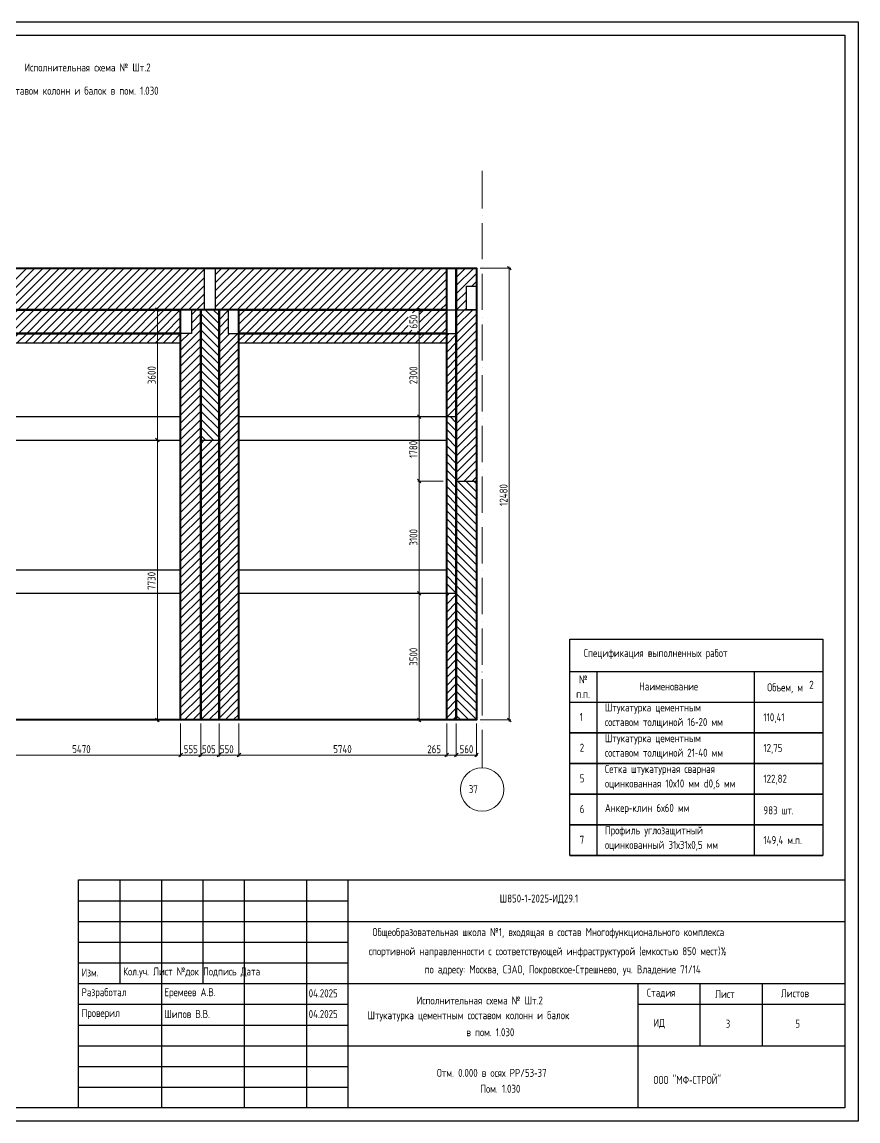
# Model space of a CAD drawing. Header units: millimetres. Extents: x 0 to 129, y 0 to 17.
# Drawn here: x 63.39 to 75.93, y 0.09 to 16.57 of the extents above; entities that cross this region are included whole.
import ezdxf

# ---------------------------------------------------------------- set-up
doc = ezdxf.new("R2010")
doc.units = ezdxf.units.MM
doc.layers.add('PDF _0', color=7, linetype='Continuous')
doc.layers.add('PDF _Текст', color=7, linetype='Continuous')
doc.layers.add('PDF _Оси-1', color=7, linetype='Continuous', true_color=0xaaaaaa)
doc.layers.add('PDF _Оси-3', color=7, linetype='Continuous', true_color=0x989898)
doc.styles.get("Standard").update_dxf_attribs({"font": 'ГОСТ тип А.ttf'})

msp = doc.modelspace()

# ---------------------------------------------------------------- linework, layer by layer
at = {"layer": 'PDF _0', "lineweight": 25}
for points in [[(52.632, 16.567), (75.929, 16.567), (75.929, 0.094), (52.632, 0.094)], [(53.417, 16.371), (75.732, 16.371), (75.732, 0.291), (53.417, 0.291)], [(66.129, 12.877), (66.292, 12.877), (66.292, 12.253), (66.129, 12.253)], [(75.403, 4.073), (71.607, 4.073), (71.607, 7.314), (75.403, 7.314)], [(75.403, 5.914), (71.607, 5.914)], [(75.403, 5.453), (71.607, 5.453)], [(75.403, 4.993), (71.607, 4.993)], [(75.403, 4.533), (71.607, 4.533)], [(64.241, 3.707), (75.732, 3.707), (75.732, 0.291), (64.241, 0.291)]]:
    msp.add_lwpolyline(points, close=True, dxfattribs=at)
at = {"layer": 'PDF _0', "lineweight": 40}
for points in [[(55.496, 6.105), (55.353, 6.105), (55.047, 6.105), (55.047, 12.877), (70.208, 12.877), (70.208, 6.105), (69.904, 6.105), (69.761, 6.105), (69.761, 12.877)], [(69.761, 6.105), (66.646, 6.105), (66.646, 12.253), (69.761, 12.253), (55.496, 12.253), (58.035, 12.253), (58.035, 6.105), (58.355, 6.105), (58.632, 6.105), (58.949, 6.105)], [(65.772, 6.105), (62.804, 6.105), (62.804, 12.253), (62.804, 6.105), (62.498, 6.105), (62.216, 6.105), (61.906, 6.105), (61.906, 12.253), (58.949, 12.253), (58.949, 6.105), (61.906, 6.105)], [(66.646, 6.105), (66.348, 6.105), (66.074, 6.105), (65.772, 6.105), (65.772, 12.253), (62.804, 12.253)], [(62.804, 11.9), (65.772, 11.9)], [(66.646, 11.9), (69.761, 11.9)]]:
    msp.add_lwpolyline(points, dxfattribs=at)
at = {"layer": 'PDF _0', "color": 3, "lineweight": 30}
for points in [[(61.906, 10.951), (62.216, 11.261), (62.498, 11.543), (62.804, 11.849), (62.855, 11.9), (63.208, 12.253), (63.832, 12.877)], [(62.804, 12.215), (62.843, 12.253), (63.467, 12.877)], [(62.804, 12.093), (62.964, 12.253), (63.588, 12.877)], [(62.804, 11.971), (63.086, 12.253), (63.71, 12.877)], [(62.836, 11.759), (62.977, 11.9), (63.33, 12.253), (63.954, 12.877)], [(62.958, 11.759), (63.099, 11.9), (63.452, 12.253), (64.076, 12.877)], [(63.08, 11.759), (63.221, 11.9), (63.574, 12.253), (64.198, 12.877)], [(63.202, 11.759), (63.343, 11.9), (63.695, 12.253), (64.319, 12.877)], [(63.323, 11.759), (63.464, 11.9), (63.817, 12.253), (64.441, 12.877)], [(63.445, 11.759), (63.586, 11.9), (63.939, 12.253), (64.563, 12.877)], [(63.567, 11.759), (63.708, 11.9), (64.061, 12.253), (64.685, 12.877)], [(63.689, 11.759), (63.83, 11.9), (64.183, 12.253), (64.807, 12.877)], [(63.811, 11.759), (63.952, 11.9), (64.304, 12.253), (64.928, 12.877)], [(63.932, 11.759), (64.074, 11.9), (64.426, 12.253), (65.05, 12.877)], [(64.054, 11.759), (64.195, 11.9), (64.548, 12.253), (65.172, 12.877)], [(64.176, 11.759), (64.317, 11.9), (64.67, 12.253), (65.294, 12.877)], [(64.298, 11.759), (64.439, 11.9), (64.792, 12.253), (65.416, 12.877)], [(64.42, 11.759), (64.561, 11.9), (64.914, 12.253), (65.538, 12.877)], [(64.542, 11.759), (64.683, 11.9), (65.035, 12.253), (65.659, 12.877)], [(64.663, 11.759), (64.804, 11.9), (65.157, 12.253), (65.781, 12.877)], [(64.785, 11.759), (64.926, 11.9), (65.279, 12.253), (65.903, 12.877)], [(64.907, 11.759), (65.048, 11.9), (65.401, 12.253), (66.025, 12.877)], [(65.029, 11.759), (65.17, 11.9), (65.523, 12.253), (66.129, 12.86)], [(66.292, 12.779), (66.39, 12.877)], [(66.292, 12.657), (66.512, 12.877)], [(66.292, 12.535), (66.634, 12.877)], [(66.292, 12.413), (66.756, 12.877)], [(66.292, 12.291), (66.878, 12.877)], [(66.348, 12.225), (66.375, 12.253), (66.999, 12.877)], [(66.348, 11.494), (66.646, 11.793), (66.754, 11.9), (67.106, 12.253), (67.73, 12.877)], [(66.497, 12.253), (67.121, 12.877)], [(66.619, 12.253), (67.243, 12.877)], [(66.646, 12.158), (66.741, 12.253), (67.365, 12.877)], [(66.646, 12.036), (66.863, 12.253), (67.487, 12.877)], [(66.646, 11.915), (66.984, 12.253), (67.608, 12.877)], [(66.734, 11.759), (66.875, 11.9), (67.228, 12.253), (67.852, 12.877)], [(66.856, 11.759), (66.997, 11.9), (67.35, 12.253), (67.974, 12.877)], [(66.978, 11.759), (67.119, 11.9), (67.472, 12.253), (68.096, 12.877)], [(67.1, 11.759), (67.241, 11.9), (67.594, 12.253), (68.218, 12.877)], [(67.222, 11.759), (67.363, 11.9), (67.715, 12.253), (68.339, 12.877)], [(67.343, 11.759), (67.484, 11.9), (67.837, 12.253), (68.461, 12.877)], [(67.465, 11.759), (67.606, 11.9), (67.959, 12.253), (68.583, 12.877)], [(67.587, 11.759), (67.728, 11.9), (68.081, 12.253), (68.705, 12.877)], [(67.709, 11.759), (67.85, 11.9), (68.203, 12.253), (68.827, 12.877)], [(67.831, 11.759), (67.972, 11.9), (68.324, 12.253), (68.948, 12.877)], [(67.952, 11.759), (68.094, 11.9), (68.446, 12.253), (69.07, 12.877)], [(68.074, 11.759), (68.215, 11.9), (68.568, 12.253), (69.192, 12.877)], [(68.196, 11.759), (68.337, 11.9), (68.69, 12.253), (69.314, 12.877)], [(68.318, 11.759), (68.459, 11.9), (68.812, 12.253), (69.436, 12.877)], [(68.44, 11.759), (68.581, 11.9), (68.934, 12.253), (69.558, 12.877)], [(68.562, 11.759), (68.703, 11.9), (69.055, 12.253), (69.679, 12.877)], [(69.904, 12.858), (69.923, 12.877)], [(69.904, 12.737), (70.045, 12.877)], [(69.904, 12.615), (70.167, 12.877)], [(65.151, 11.759), (65.292, 11.9), (65.644, 12.253), (66.129, 12.738)], [(68.683, 11.759), (68.824, 11.9), (69.177, 12.253), (69.761, 12.836)], [(69.251, 12.205), (69.299, 12.253), (69.761, 12.715)], [(69.904, 12.493), (70.208, 12.797)], [(65.272, 11.759), (65.414, 11.9), (65.766, 12.253), (66.129, 12.616)], [(69.349, 12.181), (69.421, 12.253), (69.761, 12.593)], [(69.904, 12.371), (70.056, 12.523)], [(70.139, 12.606), (70.208, 12.675)], [(65.888, 12.253), (66.129, 12.494)], [(65.933, 12.176), (66.01, 12.253), (66.129, 12.372)], [(69.349, 12.06), (69.543, 12.253), (69.761, 12.471)], [(69.904, 12.249), (69.908, 12.253), (70.056, 12.401)], [(65.933, 12.054), (66.074, 12.195)], [(66.348, 12.103), (66.487, 12.243)], [(69.171, 11.759), (69.312, 11.9), (69.664, 12.253), (69.761, 12.349)], [(69.292, 11.759), (69.434, 11.9), (69.761, 12.227)], [(69.904, 12.127), (70.03, 12.253), (70.056, 12.279)], [(69.904, 12.006), (70.152, 12.253)], [(65.394, 11.759), (65.535, 11.9), (65.772, 12.137)], [(65.933, 11.932), (66.074, 12.073)], [(66.348, 11.982), (66.487, 12.121)], [(68.805, 11.759), (68.946, 11.9), (69.186, 12.14)], [(69.414, 11.759), (69.555, 11.9), (69.761, 12.105)], [(69.761, 11.74), (69.904, 11.884), (70.208, 12.188)], [(69.761, 11.618), (69.904, 11.762), (70.208, 12.066)], [(65.516, 11.759), (65.657, 11.9), (65.772, 12.016)], [(65.638, 11.759), (65.772, 11.894), (65.779, 11.9)], [(65.76, 11.759), (65.772, 11.772), (65.901, 11.9)], [(65.772, 11.65), (66.074, 11.951)], [(66.348, 11.86), (66.487, 11.999)], [(66.348, 11.738), (66.51, 11.9)], [(66.348, 11.616), (66.632, 11.9)], [(68.927, 11.759), (69.068, 11.9), (69.186, 12.019)], [(69.049, 11.759), (69.19, 11.9), (69.238, 11.948)], [(69.536, 11.759), (69.677, 11.9), (69.761, 11.984)], [(69.658, 11.759), (69.761, 11.862), (69.799, 11.9)], [(69.761, 11.496), (69.904, 11.64), (70.208, 11.944)], [(65.772, 11.528), (66.074, 11.829)], [(65.772, 11.406), (66.074, 11.708)], [(69.761, 11.375), (69.904, 11.518), (70.208, 11.822)], [(69.761, 11.253), (69.904, 11.397), (70.208, 11.7)], [(65.772, 11.285), (66.074, 11.586)], [(66.348, 11.372), (66.646, 11.671)], [(66.348, 11.251), (66.646, 11.549)], [(69.761, 11.131), (69.904, 11.275), (70.208, 11.579)], [(65.772, 11.163), (66.074, 11.464)], [(66.348, 11.129), (66.646, 11.427)], [(69.761, 11.009), (69.904, 11.153), (70.208, 11.457)], [(65.772, 11.041), (66.074, 11.342)], [(65.772, 10.919), (66.074, 11.22)], [(66.348, 11.007), (66.646, 11.305)], [(69.761, 10.887), (69.904, 11.031), (70.208, 11.335)], [(69.761, 10.765), (69.904, 10.909), (70.208, 11.213)], [(65.772, 10.797), (66.074, 11.098)], [(66.348, 10.885), (66.646, 11.184)], [(66.348, 10.763), (66.646, 11.062)], [(69.769, 10.652), (69.904, 10.787), (70.208, 11.091)], [(65.772, 10.676), (66.074, 10.977)], [(66.348, 10.642), (66.646, 10.94)], [(69.891, 10.652), (69.904, 10.666), (70.208, 10.969)], [(65.772, 10.554), (66.074, 10.855)], [(65.772, 10.432), (66.074, 10.733)], [(66.348, 10.52), (66.646, 10.818)], [(69.904, 10.544), (70.208, 10.848)], [(69.904, 10.422), (70.208, 10.726)], [(65.772, 10.31), (66.074, 10.611)], [(65.772, 9.701), (66.074, 10.002), (66.348, 10.276), (66.646, 10.575)], [(66.348, 10.398), (66.646, 10.696)], [(69.904, 10.3), (70.208, 10.604)], [(65.772, 10.188), (66.074, 10.489)], [(65.772, 9.579), (66.074, 9.88), (66.348, 10.154), (66.646, 10.453)], [(69.904, 10.178), (70.208, 10.482)], [(65.772, 10.066), (66.074, 10.368)], [(65.772, 9.457), (66.074, 9.758), (66.348, 10.032), (66.646, 10.331)], [(65.772, 9.945), (66.074, 10.246), (66.127, 10.3)], [(65.772, 9.823), (66.074, 10.124), (66.249, 10.3)], [(69.904, 10.057), (70.208, 10.36)], [(69.904, 9.935), (70.208, 10.239)], [(65.772, 9.336), (66.074, 9.637), (66.348, 9.911), (66.646, 10.209)], [(65.772, 9.214), (66.074, 9.515), (66.348, 9.789), (66.646, 10.087)], [(69.904, 9.813), (70.208, 10.117)], [(65.772, 9.092), (66.074, 9.393), (66.348, 9.667), (66.646, 9.965)], [(69.904, 9.691), (70.208, 9.995)], [(65.772, 8.97), (66.074, 9.271), (66.348, 9.545), (66.646, 9.844)], [(65.772, 8.848), (66.074, 9.149), (66.348, 9.423), (66.646, 9.722)], [(70.022, 9.686), (70.208, 9.873)], [(70.143, 9.686), (70.208, 9.751)], [(65.772, 8.726), (66.074, 9.028), (66.348, 9.302), (66.646, 9.6)], [(65.772, 8.605), (66.074, 8.906), (66.348, 9.18), (66.646, 9.478)], [(65.772, 8.483), (66.074, 8.784), (66.348, 9.058), (66.646, 9.356)], [(65.772, 8.361), (66.074, 8.662), (66.348, 8.936), (66.646, 9.235)], [(65.772, 8.239), (66.074, 8.54), (66.348, 8.814), (66.646, 9.113)], [(65.772, 8.117), (66.074, 8.418), (66.348, 8.692), (66.646, 8.991)], [(65.772, 7.996), (66.074, 8.297), (66.348, 8.571), (66.646, 8.869)], [(65.772, 7.874), (66.074, 8.175), (66.348, 8.449), (66.646, 8.747)], [(65.772, 7.752), (66.074, 8.053), (66.348, 8.327), (66.646, 8.625)], [(65.772, 7.63), (66.074, 7.931), (66.348, 8.205), (66.646, 8.504)], [(65.772, 7.508), (66.074, 7.809), (66.348, 8.083), (66.646, 8.382)], [(65.772, 7.386), (66.074, 7.688), (66.348, 7.962), (66.646, 8.26)], [(65.772, 7.265), (66.074, 7.566), (66.348, 7.84), (66.646, 8.138)], [(65.772, 7.143), (66.074, 7.444), (66.348, 7.718), (66.646, 8.016)], [(69.761, 7.964), (69.801, 8.004)], [(69.761, 7.842), (69.904, 7.986)], [(65.772, 7.021), (66.074, 7.322), (66.348, 7.596), (66.646, 7.895)], [(65.772, 6.899), (66.074, 7.2), (66.348, 7.474), (66.646, 7.773)], [(69.761, 7.72), (69.904, 7.864)], [(69.761, 7.598), (69.904, 7.742)], [(65.772, 6.777), (66.074, 7.078), (66.348, 7.352), (66.646, 7.651)], [(69.761, 7.476), (69.904, 7.62)], [(65.772, 6.656), (66.074, 6.957), (66.348, 7.231), (66.646, 7.529)], [(69.761, 7.355), (69.904, 7.498)], [(65.772, 6.534), (66.074, 6.835), (66.348, 7.109), (66.646, 7.407)], [(65.772, 6.412), (66.074, 6.713), (66.348, 6.987), (66.646, 7.285)], [(69.761, 7.233), (69.904, 7.377)], [(69.761, 7.111), (69.904, 7.255)], [(65.772, 6.29), (66.074, 6.591), (66.348, 6.865), (66.646, 7.164)], [(69.761, 6.989), (69.904, 7.133)], [(65.772, 6.168), (66.074, 6.469), (66.348, 6.743), (66.646, 7.042)], [(65.831, 6.105), (66.074, 6.348), (66.348, 6.622), (66.646, 6.92)], [(69.761, 6.867), (69.904, 7.011)], [(65.953, 6.105), (66.074, 6.226), (66.348, 6.5), (66.646, 6.798)], [(69.761, 6.745), (69.904, 6.889)], [(69.761, 6.624), (69.904, 6.767)], [(66.075, 6.105), (66.348, 6.378), (66.646, 6.676)], [(69.761, 6.502), (69.904, 6.646)], [(66.197, 6.105), (66.348, 6.256), (66.646, 6.555)], [(66.319, 6.105), (66.348, 6.134), (66.646, 6.433)], [(69.761, 6.38), (69.904, 6.524)], [(66.44, 6.105), (66.646, 6.311)], [(69.761, 6.258), (69.904, 6.402)], [(69.761, 6.136), (69.904, 6.28)], [(66.562, 6.105), (66.646, 6.189)], [(69.851, 6.105), (69.904, 6.158)]]:
    msp.add_lwpolyline(points, dxfattribs=at)
at = {"layer": 'PDF _0', "lineweight": 25}
for points in [[(66.074, 12.877), (66.348, 12.877)], [(69.761, 12.253), (70.208, 12.253), (70.056, 12.253), (70.056, 12.606), (70.208, 12.606)], [(65.772, 12.253), (65.933, 12.253), (65.933, 11.9), (65.772, 11.9)], [(66.646, 12.253), (66.487, 12.253), (66.487, 11.9), (66.646, 11.9)], [(69.761, 11.9), (69.904, 11.9)], [(62.804, 10.652), (65.772, 10.652)], [(66.646, 10.652), (69.761, 10.652), (69.904, 10.652)], [(62.804, 10.3), (65.772, 10.3)], [(66.074, 10.3), (66.348, 10.3)], [(66.646, 10.3), (69.761, 10.3)], [(69.904, 9.686), (70.208, 9.686)], [(62.804, 8.357), (65.772, 8.357)], [(66.646, 8.357), (69.761, 8.357)], [(62.216, 8.004), (62.804, 8.004), (65.772, 8.004)], [(66.646, 8.004), (69.761, 8.004), (69.904, 8.004)], [(71.607, 6.834), (75.403, 6.834)], [(72.01, 6.834), (72.01, 4.073)], [(74.372, 6.834), (74.372, 4.073)], [(71.607, 6.374), (75.403, 6.374)], [(71.607, 4.073), (75.403, 4.073)], [(64.862, 3.707), (64.862, 2.154)], [(65.483, 3.707), (65.483, 0.291)], [(66.104, 3.707), (66.104, 2.154)], [(66.725, 3.707), (66.725, 0.291)], [(67.657, 3.707), (67.657, 0.291)], [(68.278, 3.707), (68.278, 0.291)], [(64.241, 3.396), (68.278, 3.396)], [(64.241, 3.086), (75.732, 3.086)], [(64.241, 2.775), (68.278, 2.775)], [(64.241, 2.465), (68.278, 2.465)], [(64.241, 2.154), (75.732, 2.154)], [(72.627, 2.154), (72.627, 0.291)], [(73.558, 2.154), (73.558, 1.222)], [(74.49, 2.154), (74.49, 1.222)], [(64.241, 1.844), (68.278, 1.844)], [(72.627, 1.844), (75.732, 1.844)], [(64.241, 1.533), (68.278, 1.533)], [(64.241, 1.222), (75.732, 1.222)], [(64.241, 0.912), (68.278, 0.912)], [(64.241, 0.601), (68.278, 0.601)]]:
    msp.add_lwpolyline(points, dxfattribs=at)
at = {"layer": 'PDF _0', "color": 1, "lineweight": 100}
for points in [[(69.904, 12.877), (69.904, 6.105)], [(62.804, 12.253), (65.772, 12.253)], [(66.074, 12.253), (66.074, 6.105)], [(66.348, 12.253), (66.348, 6.105)], [(66.646, 12.253), (69.761, 12.253)], [(62.804, 11.9), (65.772, 11.9)], [(66.646, 11.9), (69.761, 11.9)]]:
    msp.add_lwpolyline(points, dxfattribs=at)
at = {"layer": 'PDF _0', "lineweight": 13}
for points in [[(70.262, 12.877), (70.722, 12.877)], [(70.727, 12.85), (70.673, 12.904)], [(70.7, 12.899), (70.7, 6.084)], [(65.451, 12.226), (65.397, 12.28)], [(65.718, 12.253), (65.402, 12.253)], [(65.424, 12.275), (65.424, 10.278)], [(69.376, 12.226), (69.322, 12.28)], [(69.706, 12.253), (69.328, 12.253)], [(69.349, 12.275), (69.349, 11.879)], [(69.349, 11.922), (69.349, 10.631)], [(69.349, 10.674), (69.349, 9.665)], [(65.424, 10.321), (65.424, 6.084)], [(69.349, 9.708), (69.349, 7.983)], [(69.349, 8.026), (69.349, 6.084)], [(65.397, 6.132), (65.451, 6.078)], [(65.718, 6.105), (65.402, 6.105)], [(69.322, 6.132), (69.376, 6.078)], [(69.706, 6.105), (69.328, 6.105)], [(70.262, 6.105), (70.722, 6.105)], [(70.673, 6.132), (70.727, 6.078)], [(70.208, 6.051), (70.208, 5.559)], [(70.181, 5.553), (70.235, 5.608)], [(62.783, 5.58), (65.794, 5.58)], [(65.751, 5.58), (66.095, 5.58)], [(66.052, 5.58), (66.369, 5.58)], [(66.326, 5.58), (66.668, 5.58)], [(66.624, 5.58), (69.782, 5.58)], [(69.761, 5.58), (69.442, 5.58)], [(69.739, 5.58), (69.904, 5.58)], [(69.883, 5.58), (70.23, 5.58)]]:
    msp.add_lwpolyline(points, dxfattribs=at)
at = {"layer": 'PDF _0', "color": 5, "lineweight": 30}
for points in [[(66.348, 11.923), (66.074, 12.197)], [(66.348, 12.045), (66.14, 12.253)], [(66.348, 12.167), (66.262, 12.253)], [(66.348, 11.802), (66.074, 12.076)], [(66.348, 11.68), (66.074, 11.954)], [(66.348, 11.558), (66.074, 11.832)], [(66.348, 11.436), (66.074, 11.71)], [(66.348, 11.314), (66.074, 11.588)], [(66.348, 11.193), (66.074, 11.467)], [(66.348, 11.071), (66.074, 11.345)], [(66.348, 10.949), (66.074, 11.223)], [(66.348, 10.827), (66.074, 11.101)], [(66.348, 10.705), (66.074, 10.979)], [(66.348, 10.583), (66.074, 10.857)], [(66.348, 10.462), (66.074, 10.736)], [(66.348, 10.34), (66.074, 10.614)], [(69.904, 10.438), (69.761, 10.581)], [(69.904, 10.559), (69.812, 10.652)], [(66.266, 10.3), (66.074, 10.492)], [(69.904, 10.316), (69.761, 10.46)], [(66.144, 10.3), (66.074, 10.37)], [(69.904, 10.194), (69.761, 10.338)], [(69.904, 10.072), (69.761, 10.216)], [(69.904, 9.95), (69.761, 10.094)], [(69.904, 9.828), (69.761, 9.972)], [(69.904, 9.707), (69.761, 9.85)], [(70.208, 9.281), (69.904, 9.585), (69.761, 9.729)], [(70.208, 9.159), (69.904, 9.463), (69.761, 9.607)], [(70.208, 9.403), (69.925, 9.686)], [(70.208, 9.525), (70.046, 9.686)], [(70.208, 9.646), (70.168, 9.686)], [(70.208, 9.037), (69.904, 9.341), (69.761, 9.485)], [(70.208, 8.916), (69.904, 9.219), (69.761, 9.363)], [(70.208, 8.794), (69.904, 9.098), (69.761, 9.241)], [(70.208, 8.672), (69.904, 8.976), (69.761, 9.12)], [(70.208, 8.55), (69.904, 8.854), (69.761, 8.998)], [(70.208, 8.428), (69.904, 8.732), (69.761, 8.876)], [(70.208, 8.306), (69.904, 8.61), (69.761, 8.754)], [(70.208, 8.185), (69.904, 8.488), (69.761, 8.632)], [(70.208, 8.063), (69.904, 8.367), (69.761, 8.51)], [(70.208, 7.941), (69.904, 8.245), (69.761, 8.389)], [(70.208, 7.819), (69.904, 8.123), (69.761, 8.267)], [(69.901, 8.004), (69.761, 8.145)], [(69.779, 8.004), (69.761, 8.023)], [(70.208, 7.697), (69.904, 8.001)], [(70.208, 7.576), (69.904, 7.879)], [(70.208, 7.454), (69.904, 7.758)], [(70.208, 7.332), (69.904, 7.636)], [(70.208, 7.21), (69.904, 7.514)], [(70.208, 7.088), (69.904, 7.392)], [(70.208, 6.966), (69.904, 7.27)], [(70.208, 6.845), (69.904, 7.148)], [(70.208, 6.723), (69.904, 7.027)], [(70.208, 6.601), (69.904, 6.905)], [(70.208, 6.479), (69.904, 6.783)], [(70.208, 6.357), (69.904, 6.661)], [(70.208, 6.236), (69.904, 6.539)], [(70.208, 6.114), (69.904, 6.418)], [(70.095, 6.105), (69.904, 6.296)], [(69.973, 6.105), (69.904, 6.174)]]:
    msp.add_lwpolyline(points, dxfattribs=at)
at = {"layer": 'PDF _0', "lineweight": 30}
for points in [[(62.804, 11.759), (65.772, 11.759), (65.772, 11.9), (62.804, 11.9)], [(66.646, 11.759), (69.761, 11.759), (69.761, 11.9), (66.646, 11.9)]]:
    msp.add_lwpolyline(points, close=True, dxfattribs=at)
at = {"layer": 'PDF _0', "lineweight": 13}
for points in [[(69.322, 11.927), (69.376, 11.873)], [(69.328, 11.9), (69.706, 11.9)], [(69.322, 10.679), (69.376, 10.625)], [(69.328, 10.652), (69.706, 10.652)], [(65.397, 10.327), (65.451, 10.272)], [(65.402, 10.3), (65.718, 10.3)], [(69.322, 9.714), (69.376, 9.659)], [(69.328, 9.686), (69.706, 9.686)], [(69.376, 7.977), (69.322, 8.031)], [(69.328, 8.004), (69.706, 8.004)], [(65.772, 5.559), (65.772, 6.051)], [(66.074, 5.559), (66.074, 6.051)], [(66.348, 5.559), (66.348, 6.051)], [(66.646, 5.559), (66.646, 6.051)], [(69.761, 5.559), (69.761, 6.051)], [(69.904, 5.559), (69.904, 6.051)], [(65.745, 5.553), (65.8, 5.608)], [(66.046, 5.553), (66.101, 5.608)], [(66.32, 5.553), (66.375, 5.608)], [(66.619, 5.553), (66.673, 5.608)], [(69.733, 5.553), (69.788, 5.608)], [(69.877, 5.553), (69.932, 5.608)]]:
    msp.add_lwpolyline(points, close=True, dxfattribs=at)
at = {"layer": 'PDF _Оси-1', "lineweight": 20}
msp.add_circle((70.292, 5.064), 0.326, dxfattribs=at)
at = {"layer": 'PDF _Оси-3', "lineweight": 9}
for points in [[(70.292, 13.77), (70.292, 14.336)], [(70.292, 13.01), (70.292, 13.553)], [(70.292, 12.25), (70.292, 12.793)], [(70.292, 11.491), (70.292, 12.033)], [(70.292, 10.731), (70.292, 11.274)], [(70.292, 9.971), (70.292, 10.514)], [(70.292, 9.212), (70.292, 9.754)], [(70.292, 8.452), (70.292, 8.995)], [(70.292, 7.692), (70.292, 8.235)], [(70.292, 6.933), (70.292, 7.475)], [(70.292, 6.173), (70.292, 6.716)], [(70.292, 5.39), (70.292, 5.956)]]:
    msp.add_lwpolyline(points, dxfattribs=at)
at = {"layer": 'PDF _Оси-3', "lineweight": 5}
for points in [[(70.292, 13.661), (70.294, 13.661), (70.294, 13.663), (70.292, 13.663)], [(70.292, 12.901), (70.294, 12.901), (70.294, 12.903), (70.292, 12.903)], [(70.292, 12.142), (70.294, 12.142), (70.294, 12.144), (70.292, 12.144)], [(70.292, 11.382), (70.294, 11.382), (70.294, 11.384), (70.292, 11.384)], [(70.292, 10.623), (70.294, 10.623), (70.294, 10.625), (70.292, 10.625)], [(70.292, 9.863), (70.294, 9.863), (70.294, 9.865), (70.292, 9.865)], [(70.292, 9.103), (70.294, 9.103), (70.294, 9.105), (70.292, 9.105)], [(70.292, 8.344), (70.294, 8.344), (70.294, 8.346), (70.292, 8.346)], [(70.292, 7.584), (70.294, 7.584), (70.294, 7.586), (70.292, 7.586)], [(70.292, 6.824), (70.294, 6.824), (70.294, 6.826), (70.292, 6.826)], [(70.292, 6.065), (70.294, 6.065), (70.294, 6.067), (70.292, 6.067)]]:
    msp.add_lwpolyline(points, close=True, dxfattribs=at)

# ---------------------------------------------------------------- texts
at = {"layer": 'PDF _Текст', "char_height": 0.12, "attachment_point": 4}
for s, insert in [('Исполнительная схема № Шт.2', (63.431, 15.885)), ('Штукатурка цементным составом колонн и балок в пом. 1.030', (61.636, 15.52)), ('Спецификация выполненных работ', (71.816, 7.093)), ('№', (71.745, 6.713)), ('Наименование', (72.646, 6.608)), ('Объем, м', (74.567, 6.58)), ('2', (75.198, 6.633)), ('п.п.', (71.703, 6.495)), ('Штукатурка цементным', (72.134, 6.276)), ('1', (71.756, 6.151)), ('составом толщиной 16‐20 мм', (72.134, 6.058)), ('110,41', (74.51, 6.132)), ('Штукатурка цементным', (72.134, 5.816)), ('5470', (64.146, 5.669)), ('555 505 550', (65.819, 5.667)), ('5740', (68.06, 5.669)), ('265', (69.47, 5.667)), ('560', (69.954, 5.667)), ('2', (71.756, 5.69)), ('составом толщиной 21‐40 мм', (72.134, 5.598)), ('12,75', (74.51, 5.672)), ('5', (71.756, 5.23)), ('Сетка штукатурная сварная', (72.134, 5.355)), ('122,82', (74.51, 5.211)), ('оцинкованная 10х10 мм d0,6 мм', (72.134, 5.137)), ('6', (71.756, 4.77)), ('Анкер‐клин 6х60 мм', (72.134, 4.771)), ('983 шт.', (74.51, 4.751)), ('Профиль углозащитный', (72.134, 4.435)), ('7', (71.755, 4.309)), ('оцинкованный 31х31х0,5 мм', (72.134, 4.217)), ('149,4 м.п.', (74.51, 4.291)), ('Ш850‐1‐2025‐ИД29.1', (70.556, 3.417)), ('Общеобразовательная школа №1, входящая в состав Многофункционального комплекса', (68.648, 2.91)), ('спортивной направленности с соответствующей инфраструктурой (емкостью 850 мест)½', (68.593, 2.623)), ('Изм.', (64.287, 2.32)), ('Кол.уч. Лист №док Подпись Дата', (64.91, 2.32)), ('по адресу: Москва, СЗАО, Покровское‐Стрешнево, уч. Владение 71/14', (69.43, 2.351)), ('Разработал', (64.287, 2.009)), ('Еремеев А.В.', (65.529, 2.009)), ('04.2025', (67.692, 2.009)), ('Стадия', (72.763, 2.009)), ('Лист', (73.786, 1.998)), ('Листов', (74.773, 2.009)), ('Исполнительная схема № Шт.2', (69.311, 1.901)), ('Проверил', (64.287, 1.698)), ('Шипов В.В.', (65.529, 1.698)), ('04.2025', (67.692, 1.698)), ('Штукатурка цементным составом колонн и балок     ', (68.574, 1.663)), ('в пом. 1.030', (70.057, 1.425)), ('ИД', (72.861, 1.553)), ('3', (73.944, 1.553)), ('5', (74.989, 1.553)), ('Отм. 0.000 в осях РР/53‐37', (69.614, 0.816)), ('ООО "МФ‐СТРОЙ"', (72.861, 0.71)), ('Пом. 1.030', (70.266, 0.578))]:
    msp.add_mtext(s, dxfattribs=dict(at, insert=insert))
at = {"layer": 'PDF _Текст', "char_height": 0.12, "attachment_point": 4, "rotation": 90}
for s, insert in [('650', (69.263, 11.972)), ('3600', (65.338, 11.138)), ('2300', (69.263, 11.138)), ('1780', (69.261, 10.033)), ('12480', (70.614, 9.314)), ('3100', (69.263, 8.718)), ('7730', (65.336, 8.055)), ('3500', (69.263, 6.917))]:
    msp.add_mtext(s, dxfattribs=dict(at, insert=insert))
at = {"layer": 'PDF _Текст', "color": 253, "true_color": 0xaaaaaa, "insert": (70.092, 5.068), "char_height": 0.12, "attachment_point": 4}
msp.add_mtext('37', dxfattribs=at)

doc.saveas('drawing.dxf')
